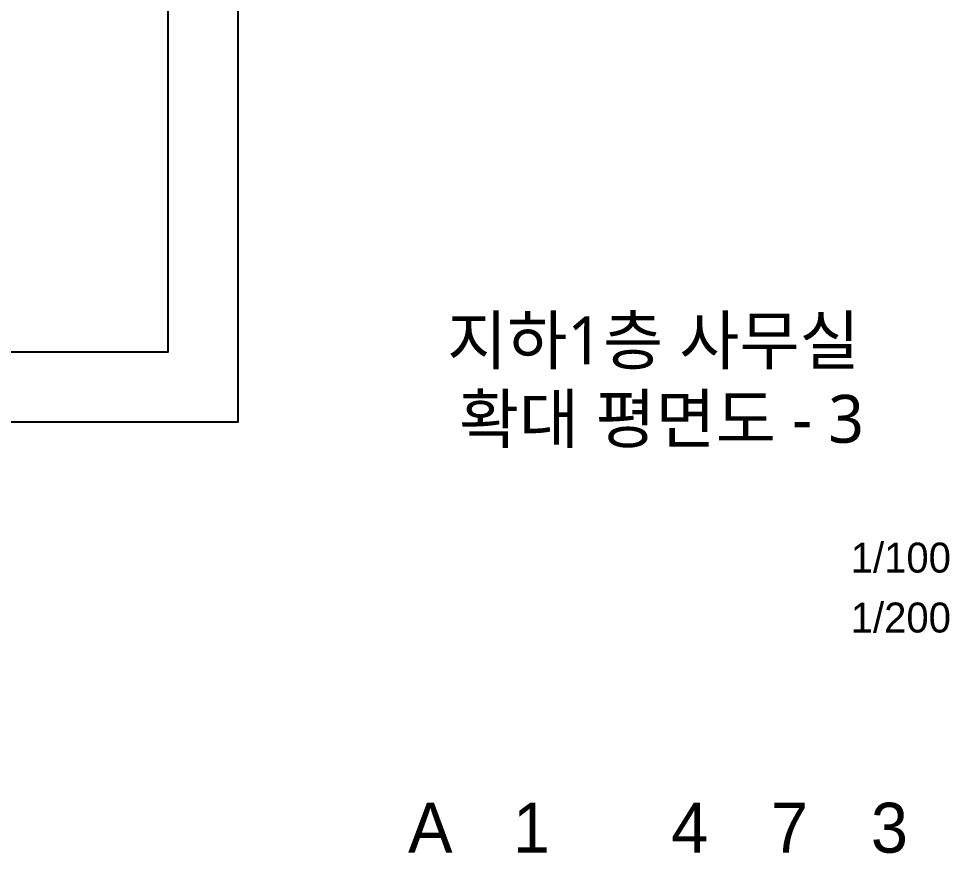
# Model space of a CAD drawing. Header units: millimetres. Extents: x 3775 to 244986, y 1861 to 55808.
# Drawn here: x 234683 to 244009, y 1861 to 10220 of the extents above; entities that cross this region are included whole.
import ezdxf
from ezdxf.enums import TextEntityAlignment as Align

# ---------------------------------------------------------------- set-up
doc = ezdxf.new("R2010")
doc.units = ezdxf.units.MM
doc.header["$LTSCALE"] = 100
doc.header["$MEASUREMENT"] = 0
doc.layers.get('Defpoints').update_dxf_attribs({"color": 171, "linetype": 'CONTINUOUS'})
doc.layers.add('TEXT-TITLE', color=6, linetype='CONTINUOUS')
doc.layers.add('TEXT-기입', color=6, linetype='CONTINUOUS')
doc.styles.add('CGS', font='cgse', dxfattribs={"bigfont": 'cgs'})
doc.styles.add('나눔바른고딕', font='NanumBarunGothic.ttf')

msp = doc.modelspace()

# ---------------------------------------------------------------- linework, layer by layer
at = {"layer": 'Defpoints', "ltscale": 10000}
for points in [[(168590, 6181.8), (236882.7, 6181.8), (236882.7, 53932.8), (168590, 53932.8)], [(169290, 6881.8), (236182.7, 6881.8), (236182.7, 53232.8), (169290, 53232.8)]]:
    msp.add_lwpolyline(points, close=True, dxfattribs=at)

# ---------------------------------------------------------------- texts
at = {"layer": 'TEXT-TITLE', "style": '나눔바른고딕'}
for s, p in [('지하1층 사무실 ', (241124.2, 6998.3)), ('확대 평면도 - 3', (241124.2, 6212.8))]:
    msp.add_text(s, height=480, dxfattribs=at).set_placement(p, align=Align.MIDDLE_CENTER)
at = {"layer": 'TEXT-기입', "style": 'CGS'}
for s, p in [('1/100', (243020.4, 4582.6)), ('1/200', (243020.4, 3982.6))]:
    msp.add_text(s, height=300, dxfattribs=at).set_placement(p, align=Align.BOTTOM_LEFT)
for s, p in [('A', (238807.8, 2117.9)), ('1', (239820.3, 2117.9)), ('4', (241407.8, 2117.9)), ('7', (242407.8, 2117.9)), ('3', (243407.8, 2117.9))]:
    msp.add_text(s, height=500, dxfattribs=at).set_placement(p, align=Align.MIDDLE_CENTER)

doc.saveas('drawing.dxf')
